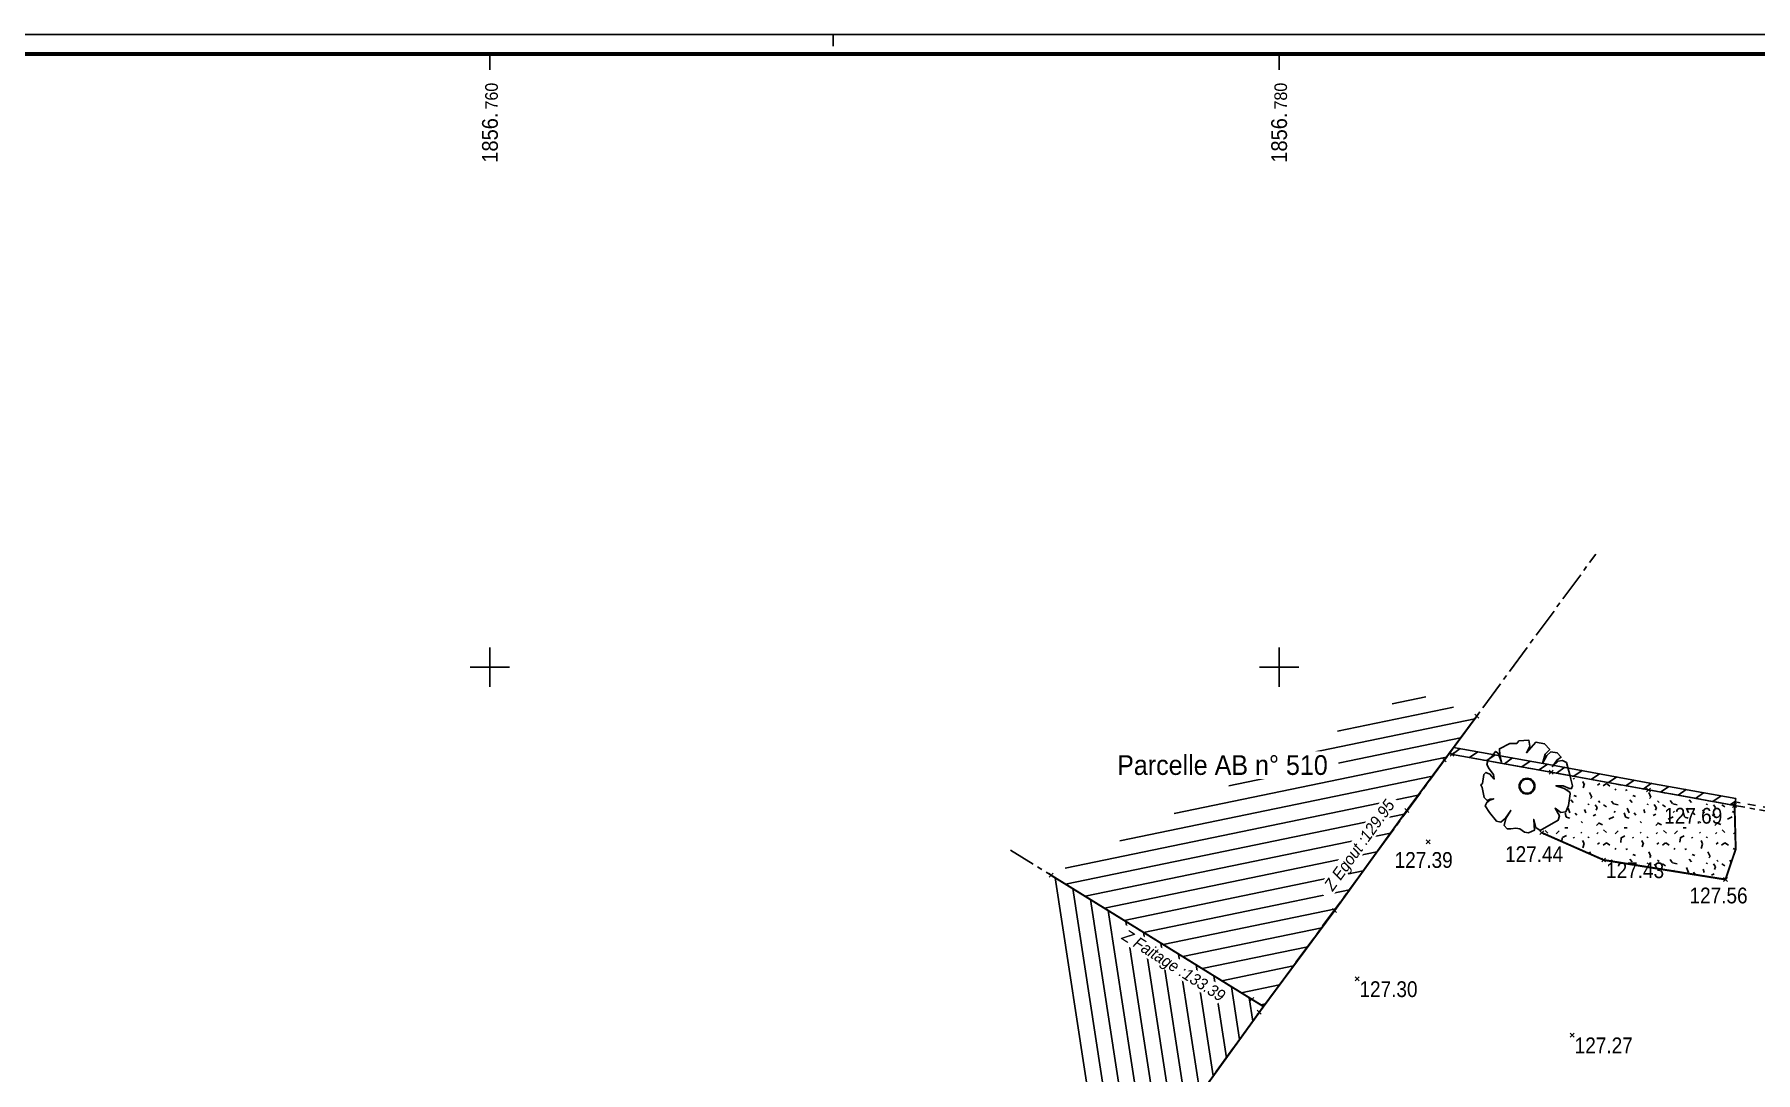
# Model space of a CAD drawing. Header units: millimetres. Extents: x 1856675 to 1856923, y 3169023 to 3169196.
# Drawn here: x 1856748.46 to 1856792.07, y 3169169.72 to 3169196.04 of the extents above; entities that cross this region are included whole.
import ezdxf
from ezdxf.enums import TextEntityAlignment as Align

# ---------------------------------------------------------------- set-up
doc = ezdxf.new("R2010")
doc.units = ezdxf.units.MM
doc.header["$PDMODE"] = 3
doc.header["$PDSIZE"] = 0.05
doc.linetypes.add('AXES2', pattern=[28.575000000000003, 19.05, -3.175, 3.175, -3.175])
doc.linetypes.add('Grille', pattern=[0.4, 0.2, -0.2])
for name, color, linetype in [('Bâtiments', 7, 'Continuous'), ('Bâtiments Hachures', 174, 'Continuous'), ('Carroyage(2)', 7, 'Continuous'), ('Carroyage(2)_Croix', 7, 'Continuous'), ('Carroyage(2)_Textes', 7, 'Continuous'), ('Limites', 1, 'AXES2'), ('Murs', 7, 'Continuous'), ('Murs Hachures', 7, 'Continuous'), ('Points Topo', 7, 'Continuous'), ('Points Topo Altitude', 7, 'Continuous'), ('Textes', 7, 'Continuous'), ('Végétation', 102, 'Continuous')]:
    doc.layers.add(name, color=color, linetype=linetype)
doc.styles.add('Pts Topo SPE', font='', dxfattribs={"width": 0.9})
doc.styles.get("Standard").update_dxf_attribs({"font": '', "width": 0.95, "height": 0.4})
doc.styles.get('Pts Topo SPE').set_extended_font_data('Titillium Web Light')
doc.styles.get('Standard').set_extended_font_data('Titillium Web')

# ---------------------------------------------------------------- blocks, each defined once
blk = doc.blocks.new('PointTopo_SPE')
at = {"color": 0}
blk.add_point((0, 0), dxfattribs=at)
at = {"layer": 'Points Topo Altitude', "style": 'Pts Topo SPE', "width": 0.9}
blk.add_attdef('ALT', text='', height=0.4, dxfattribs=at).set_placement((0.06, -0.06), align=Align.TOP_LEFT)
blk = doc.blocks.new('SPE30')
at = {"layer": 'Végétation'}
h = blk.add_hatch(color=34, dxfattribs=at)
h.dxf.hatch_style = 1
h.paths.add_polyline_path([(-0.28, 0, 1), (0.28, 0, 1)])
h.paths.add_polyline_path([(0.25, 0, -1), (-0.25, 0, -1)], flags=16)
at = {"layer": 'Végétation', "linetype": 'Continuous', "flags": 128}
for points in [[(1.521848160075024, 0.3590496969409287), (1.537148160161451, 0.2488996968604624), (1.598248160211369, 0.01284969691187143), (1.567748160101473, -0.08160030283033848), (1.491248160135001, -0.08160030283033848), (1.277148160152137, 0.01284969691187143), (1.017148160142824, 0.01284969691187143), (1.30774816009216, -0.08160030283033848), (1.506548159988597, -0.2075003026984632), (1.521848160075024, -0.2704503028653562), (1.460648160194978, -0.6796003030613065), (1.368948160205036, -0.8999253027141094), (1.185448160162196, -0.9314003027975559), (0.986648160032928, -0.7740253028459847), (1.139548160135746, -1.041550302878022), (1.093648160109296, -1.198950302787125), (0.4666481600143015, -1.560900303069502), (0.3137481601443142, -1.450750302989036), (0.2372481601778418, -1.167450302746147), (0.2525481600314379, -1.372050303034484), (0.2678481601178646, -1.545150302816182), (0.05374816013500094, -1.639575303066522), (-0.08385183988139033, -1.623850302770734), (-0.2520518398378044, -1.497950302902609), (-0.3896518398541957, -1.482200303114951), (-0.5731518398970366, -1.497950302902609), (-0.6955518398899585, -1.497950302902609), (-0.802551839966327, -1.387800302822143), (-0.7414518399164081, -1.136000303085893), (-0.5731518398970366, -0.8527003028430045), (-0.7567518400028348, -1.120250302832574), (-0.9249518399592489, -1.261900302954018), (-1.077851839829236, -1.23040030291304), (-1.322551839984953, -0.9314003027975559), (-1.475451839854941, -0.6953503028489649), (-1.414251839974895, -0.5694503029808402), (-1.307251839898527, -0.4907503030262887), (-1.169551839819178, -0.4435503031127155), (-1.2919518398121, -0.4592753029428422), (-1.398951839888468, -0.5065003028139472), (-1.506051839794964, -0.3963503027334809), (-1.582451839931309, -0.05010030278936028), (-1.628351839957759, 0.04429969703778625), (-1.567151839844882, 0.0915246969088912), (-1.52135183988139, 0.4062746972776949), (-1.444851839914918, 0.4849496972747147), (-1.307251839898527, 0.4219996971078217), (-1.154351839795709, 0.2488996968604624), (-1.184851839905605, 0.4062746972776949), (-1.337851839838549, 0.6108496971428394), (-1.414251839974895, 0.7682246970944107), (-1.368351839948446, 0.9413496972993016), (-1.215451839845628, 1.082974696997553), (-1.10845184000209, 1.224599697161466), (-1.016651839949191, 1.161649696994573), (-0.8943518397863954, 0.8468996970914304), (-0.9555518398992717, 1.098699697293341), (-0.970751839922741, 1.319049696903676), (-0.6037518398370594, 1.507899696938694), (-0.3591518399771303, 1.507899696938694), (-0.2826518400106579, 1.602299697231501), (0.06904815998859704, 1.61804969701916), (0.0996481601614505, 1.413449697196484), (-0.02265184000134468, 1.177399697247893), (0.3137481601443142, 1.555099696852267), (0.6195481601171196, 1.492149697151035), (0.8031481599900872, 1.287549696862698), (0.6348481602035463, 1.130199696868658), (0.5431481602136046, 0.7996996971778572), (0.6960481600835919, 1.082974696997553), (0.8336481600999832, 1.208874696865678), (1.063048160169274, 1.177399697247893), (1.200648160185665, 1.020024697296321), (1.063048160169274, 0.9255996970459819), (0.8948481602128595, 0.6895496970973909), (1.093648160109296, 0.8783996971324086), (1.246548160212114, 0.9098496972583234), (1.384248160058632, 0.8311746972613037)], [(0.8336481600999832, 1.208874696865678), (0.8336481600999832, 1.208874696865678)], [(0.8336481600999832, 1.208874696865678), (0.8336481600999832, 1.208874696865678)]]:
    blk.add_lwpolyline(points, close=True, dxfattribs=at)
at = {"layer": 'Végétation', "color": 34}
blk.add_circle((0, 0), 0.28, dxfattribs=at)
at = {"layer": 'Végétation', "color": 34, "linetype": 'Continuous'}
blk.add_circle((0, 0), 0.25, dxfattribs=at)
blk = doc.blocks.new('SPE31')
at = {"xscale": 0.7200000000000001, "yscale": 0.7200000000000001, "zscale": 0.7200000000000001}
blk.add_blockref('SPE30', (0, 0), dxfattribs=at)

msp = doc.modelspace()

# ---------------------------------------------------------------- hatches: boundary and pattern name
at = {"layer": 'Bâtiments Hachures'}
h = msp.add_hatch(dxfattribs=at)
h.set_pattern_fill('_U', color=256, scale=0.4, angle=11.69088440052088, style=0, pattern_type=0)
h.set_pattern_definition([(11.69088440052088, (1856740.232788857, 3169115.102385903), (-0.08105260046386173, 0.3917020244497667), [])])
h.paths.add_polyline_path([(1856783.235148224, 3169176.361588846), (1856784.186433088, 3169177.64304896), (1856785.009460504, 3169178.755472928), (1856783.432230431, 3169179.353955072), (1856774.220541208, 3169174.722052715), (1856779.603947148, 3169171.394165149), (1856781.40666869, 3169173.826541374)])
h = msp.add_hatch(dxfattribs=at)
h.set_pattern_fill('_U', color=256, scale=0.4, angle=98.73347857413204, style=0, pattern_type=0)
h.set_pattern_definition([(98.733478574132, (0, 0), (-0.3953621338617401, -0.06073535303504453), [])])
h.paths.add_polyline_path([(1856776.672767925, 3169167.349927952), (1856777.353892429, 3169168.278303062), (1856779.603947148, 3169171.394165149), (1856774.220541208, 3169174.722052715), (1856774.971573707, 3169168.401563925)])
at = {"layer": 'Murs Hachures', "linetype": 'Continuous'}
h = msp.add_hatch(dxfattribs=at)
h.set_pattern_fill('ANSI31', color=256, scale=0.1, angle=349.8818949395762, style=0)
h.set_pattern_definition([(34.88189493957618, (1856784.381521781, 3169177.787139681), (-0.1815740217580319, 0.2604556096969573), [])])
h.paths.add_polyline_path([(1856784.303358475, 3169177.80108817), (1856786.896057971, 3169177.338412732), (1856789.360233608, 3169176.883305543), (1856791.542738593, 3169176.490518717), (1856791.574621095, 3169176.667672622), (1856789.392520637, 3169177.060386645), (1856786.928214877, 3169177.515517867), (1856784.422858058, 3169177.962606727)])
at = {"layer": 'Végétation'}
h = msp.add_hatch(dxfattribs=at)
h.set_pattern_fill('HAIE', color=256, scale=1.5)
h.set_pattern_definition([(109.29004622, (1856718.763554203, 3169107.29822604), (-9.000000000563336, 25.50000000045187), [0.09050849999999999, -31.69392165]), (161.565051177, (1856718.361764203, 3169108.66140219), (-1.500000000000768, 2.041117275197735e-12), [0.09469499999999997, -4.648721490254999]), (106.927513064, (1856718.271914203, 3169108.69140219), (-5.999999999947379, 19.50000000000686), [0.10269, -35.95975584045]), (111.250505507, (1856718.365994203, 3169107.29265219), (-2.999999999984461, 7.500000000012068), [0.1297425, -28.8400693737]), (28.4429286244, (1856718.165114203, 3169108.16580219), (16.49999999992955, 8.99999999997557), [0.11664, -40.82539219184999]), (83.65980825410001, (1856718.152214203, 3169108.05045219), (-4.250141905082216e-13, 1.500000000000594), [0.11607, -13.46700770721]), (28.07248693590001, (1856718.964539203, 3169108.72552719), (19.50000000005364, 10.50000000004928), [0.07262550000000001, -25.4273745]), (69.44395478040002, (1856719.028664203, 3169107.36231219), (1.500000000003838, 4.500000000005784), [0.07304999999999999, -12.74295561798]), (122.905242923, (1856719.049964203, 3169107.43071219), (-3.000000000000159, 4.499999999998087), [0.086475, -30.28621009695]), (135, (1856719.122639203, 3169107.56317719), (-1.50000000000096, 1.665334536937735e-16), [0.05441549999999999, -2.066904843555]), (156.250505507, (1856719.203864203, 3169108.49055219), (-23.99999999993937, 10.50000000003989), [0.116805, -40.85269585125]), (45, (1856719.037184203, 3169108.47768219), (1.665334536937735e-16, 1.50000000000096), [0.084633, -2.036687343555]), (48.3664606634, (1856719.049964203, 3169108.26405219), (10.5000000000275, 12.00000000001836), [0.05141999999999999, -18.0109718682]), (34.6951535312, (1856719.058514203, 3169107.99915219), (14.9999999999446, 10.4999999999485), [0.06757499999999998, -23.64950745119999]), (128.290163192, (1856718.536964203, 3169108.73835219), (-5.999999999965194, 7.500000000021672), [0.06918, -36.2419753107]), (72.2553283749, (1856718.690864203, 3169107.90930219), (10.50000000001945, 32.99999999997552), [0.11217, -39.26104424519999]), (115.346175942, (1856718.725064203, 3169108.01610219), (-1.500000000005214, 3.000000000003892), [0.08988000000000002, -31.4458140624]), (115.016893478, (1856718.917664203, 3169107.69150219), (-1.499999999993689, 3.000000000000382), [0.13194, -24.6974780358]), (41.1859251657, (1856718.883314203, 3169107.66150219), (1.50000000000541, 1.500000000004341), [0.045405, -15.89981371905]), (63.4349488229, (1856718.827724203, 3169107.50331219), (5.762890165073031e-13, 1.500000000000141), [0.0286695, -3.32543246625]), (131.185925166, (1856718.442914203, 3169107.55890219), (-1.500000000012194, 1.499999999997556), [0.090855, -15.85436371905]), (159.44395478, (1856718.528429203, 3169107.71269719), (-4.499999999995311, 1.500000000035254), [0.07305299999999999, -12.74295261798]), (19.7988763545, (1856718.271914203, 3169107.86655219), (16.49999999993636, 5.99999999996889), [0.05008499999999999, -39.8059057668]), (116.565051177, (1856718.468609203, 3169108.15291719), (-1.499999999998099, 1.500000000002183), [0.0286695, -3.32543246625]), (45, (1856718.643809203, 3169108.28110719), (1.665334536937735e-16, 1.50000000000096), [0.0362775, -2.085042843555]), (56.30993247399999, (1856718.823374203, 3169108.16143719), (1.499999999999815, 2.999999999998647), [0.0308685, -5.37745841319]), (131.185925166, (1856718.678114203, 3169108.54185219), (-1.500000000012194, 1.499999999997556), [0.04546500000000001, -15.89975371905]), (0, (1856718.236964203, 3169108.41765219), (0, 1.5), [0.07500000000000001, -1.425]), (146.309932474, (1856717.788809203, 3169107.45210219), (-2.999999999998647, 1.499999999999815), [0.092355, -5.31597191319]), (143.130102354, (1856717.878614203, 3169107.97767219), (-4.499999999991834, 3.00000000001225), [0.106836, -7.393164000000001]), (36.3843518158, (1856717.711964203, 3169107.98199219), (5.999999999999172, 4.499999999993548), [0.1008255, -35.30044566359999]), (136.73570459, (1856717.793103703, 3169108.29387219), (-24.00000000024657, 22.49999999938672), [0.09986399999999998, -34.91798858999999]), (25.70995378079999, (1856717.852964203, 3169108.64010219), (2.999999999998809, 1.499999999998695), [0.13764, -44.81233219125]), (127.405356631, (1856717.968314203, 3169107.52890219), (-14.99999999985046, 19.50000000009323), [0.0915, -32.0099018385]), (45, (1856717.981169203, 3169107.30674319), (1.665334536937735e-16, 1.50000000000096), [0.0423165, -2.079003843555]), (153.434948823, (1856718.032499203, 3169107.87940719), (-1.500000000000141, -2.041533608831969e-12), [0.03815249999999999, -3.31594946625]), (167.471192291, (1856718.083814203, 3169107.50325219), (-7.500000000006174, 1.499999999981165), [0.11832, -13.710996685935]), (45, (1856718.011964203, 3169108.26765219), (1.665334536937735e-16, 1.50000000000096), [0.1060665, -2.015253843555])])
h.paths.add_polyline_path([(1856791.542738593, 3169176.490518717), (1856789.360233608, 3169176.883305543), (1856787.376413151, 3169177.249696209), (1856787.389046811, 3169177.158742115), (1856787.433038811, 3169176.988786115), (1856787.411078811, 3169176.920782115), (1856787.355998811, 3169176.920782115), (1856787.201846811, 3169176.988786115), (1856787.044287062, 3169176.988786115), (1856787.04143107, 3169176.98008077), (1856787.223878811, 3169176.920782115), (1856787.367014811, 3169176.830134116), (1856787.378030811, 3169176.784810116), (1856787.333966811, 3169176.490222116), (1856787.267942811, 3169176.331588116), (1856787.135822811, 3169176.308926116), (1856786.992686811, 3169176.422236116), (1856787.102774811, 3169176.229618115), (1856787.069726811, 3169176.116290116), (1856786.685224329, 3169175.894327319), (1856786.654584549, 3169175.800934233), (1856788.225036694, 3169175.108414557), (1856791.311470297, 3169174.613678765), (1856791.571244154, 3169175.383367707)])

# ---------------------------------------------------------------- linework, layer by layer
at = {"layer": 'Bâtiments', "color": 7, "const_width": 0.05, "flags": 128}
for points in [[(1856779.603947148, 3169171.394165149), (1856781.40666869, 3169173.826541374), (1856783.235148224, 3169176.361588846), (1856784.186433088, 3169177.64304896), (1856785.009460504, 3169178.755472928)], [(1856776.672767925, 3169167.349927952), (1856777.353892429, 3169168.278303062), (1856779.603947148, 3169171.394165149), (1856774.220541208, 3169174.722052715)]]:
    msp.add_lwpolyline(points, dxfattribs=at)
at = {"layer": 'Carroyage(2)'}
for p, q in [((1856768.702037868, 3169196.039133368), (1856768.702037868, 3169195.739133368)), ((1856760, 3169195.539133368), (1856760, 3169195.139133368)), ((1856780, 3169195.539133368), (1856780, 3169195.139133368))]:
    msp.add_line(p, q, dxfattribs=at)
at = {"layer": 'Carroyage(2)_Croix'}
for p, q in [((1856760, 3169179.5), (1856760, 3169180.5)), ((1856780, 3169179.5), (1856780, 3169180.5)), ((1856759.5, 3169180), (1856760.5, 3169180)), ((1856779.5, 3169180), (1856780.5, 3169180))]:
    msp.add_line(p, q, dxfattribs=at)
at = {"layer": 'Limites', "ltscale": 0.04, "flags": 128}
msp.add_lwpolyline([(1856784.303358475, 3169177.80108817), (1856791.542738593, 3169176.490518717), (1856812.209329008, 3169172.804540711), (1856820.313563742, 3169171.376112787), (1856826.455806298, 3169170.232514749), (1856832.567895114, 3169169.0726794), (1856849.591035214, 3169165.848986005), (1856868.422071881, 3169162.394766066), (1856880.491155935, 3169160.261791542), (1856886.99917024, 3169159.137306287), (1856896.757360606, 3169157.379861049), (1856905.551901425, 3169155.79578417)], dxfattribs=at)
at = {"layer": 'Murs', "flags": 128}
for points in [[(1856784.303358475, 3169177.80108817), (1856786.896057971, 3169177.338412732), (1856789.360233608, 3169176.883305543), (1856791.542738593, 3169176.490518717)], [(1856784.422858058, 3169177.962606727), (1856786.928214877, 3169177.515517867), (1856789.392520637, 3169177.060386645), (1856791.574621095, 3169176.667672622)], [(1856791.542738593, 3169176.490518717), (1856791.574621095, 3169176.667672622)]]:
    msp.add_lwpolyline(points, dxfattribs=at)
at = {"layer": 'Murs', "linetype": 'Grille', "flags": 128}
msp.add_lwpolyline([(1856792.467999199, 3169176.418267839), (1856791.558679844, 3169176.579095669)], dxfattribs=at)
at = {"layer": 'Végétation', "color": 102, "linetype": 'Grille', "const_width": 0.05, "flags": 128}
msp.add_lwpolyline([(1856786.654584549, 3169175.800934233), (1856788.225036694, 3169175.108414557), (1856791.311470297, 3169174.613678765), (1856791.571244154, 3169175.383367707), (1856791.542738593, 3169176.490518717)], dxfattribs=at)

# ---------------------------------------------------------------- block references
at = {"layer": 'Points Topo'}
for p in [(1856785.009460504, 3169178.755472928), (1856784.186433088, 3169177.64304896), (1856784.381521781, 3169177.787139681), (1856786.896057971, 3169177.338412732), (1856789.360233608, 3169176.883305543), (1856783.235148224, 3169176.361588846), (1856774.220541208, 3169174.722052715), (1856781.40666869, 3169173.826541374), (1856779.310736194, 3169171.575420863), (1856779.49519134, 3169171.247423106)]:
    msp.add_blockref('PointTopo_SPE', p, dxfattribs=at)
ref = msp.add_blockref('PointTopo_SPE', (1856791.542738593, 3169176.490518717, 127.6882370950542), dxfattribs=at)
ref.add_attrib('ALT', '127.69', dxfattribs={"layer": 'Points Topo Altitude', "height": 0.4, "style": 'Pts Topo SPE', "width": 0.9}).set_placement((1856789.757972037, 3169176.430518717, 127.6882370950542), align=Align.TOP_LEFT)
ref = msp.add_blockref('PointTopo_SPE', (1856783.779856201, 3169175.568190286, 127.3863475369578), dxfattribs=at)
ref.add_attrib('ALT', '127.39', dxfattribs={"layer": 'Points Topo Altitude', "height": 0.4, "style": 'Pts Topo SPE', "width": 0.9}).set_placement((1856782.926932212, 3169175.30900312, 127.3863475369578), align=Align.TOP_LEFT)
ref = msp.add_blockref('PointTopo_SPE', (1856786.654584549, 3169175.800934233, 127.4404130616305), dxfattribs=at)
ref.add_attrib('ALT', '127.44', dxfattribs={"layer": 'Points Topo Altitude', "height": 0.4, "style": 'Pts Topo SPE', "width": 0.9}).set_placement((1856785.725828788, 3169175.458694822, 127.4404130616305), align=Align.TOP_LEFT)
ref = msp.add_blockref('PointTopo_SPE', (1856788.225036694, 3169175.108414557, 127.4341726614821), dxfattribs=at)
ref.add_attrib('ALT', '127.43', dxfattribs={"layer": 'Points Topo Altitude', "height": 0.4, "style": 'Pts Topo SPE', "width": 0.9}).set_placement((1856788.285036694, 3169175.048414557, 127.4341726614821), align=Align.TOP_LEFT)
ref = msp.add_blockref('PointTopo_SPE', (1856791.311470297, 3169174.613678765, 127.5600044449792), dxfattribs=at)
ref.add_attrib('ALT', '127.56', dxfattribs={"layer": 'Points Topo Altitude', "height": 0.4, "style": 'Pts Topo SPE', "width": 0.9}).set_placement((1856790.400420265, 3169174.408642293, 127.5600044449792), align=Align.TOP_LEFT)
ref = msp.add_blockref('PointTopo_SPE', (1856781.974968032, 3169172.093777556, 127.2988524569141), dxfattribs=at)
ref.add_attrib('ALT', '127.30', dxfattribs={"layer": 'Points Topo Altitude', "height": 0.4, "style": 'Pts Topo SPE', "width": 0.9}).set_placement((1856782.034968033, 3169172.033777556, 127.2988524569141), align=Align.TOP_LEFT)
ref = msp.add_blockref('PointTopo_SPE', (1856787.429842754, 3169170.66949651, 127.2698129956227), dxfattribs=at)
ref.add_attrib('ALT', '127.27', dxfattribs={"layer": 'Points Topo Altitude', "height": 0.4, "style": 'Pts Topo SPE', "width": 0.9}).set_placement((1856787.489842754, 3169170.60949651, 127.2698129956227), align=Align.TOP_LEFT)
at = {"layer": 'Végétation', "color": 7}
msp.add_blockref('SPE31', (1856786.282300136, 3169176.979534334), dxfattribs=at)

# ---------------------------------------------------------------- texts
at = {"layer": 'Carroyage(2)_Textes', "width": 0.95}
for s, height, p in [('760', 0.3200000000000001, (1856760.2, 3169194.135202732)), ('780', 0.3200000000000001, (1856780.2, 3169194.135202732)), ('1856.', 0.4, (1856760.2, 3169192.786532212)), ('1856.', 0.4, (1856780.2, 3169192.786532212))]:
    msp.add_text(s, height=height, rotation=90, dxfattribs=at).set_placement(p)

# ---------------------------------------------------------------- next in the draw order: texts
at = {"layer": 'Textes', "attachment_point": 1, "bg_fill": 3, "box_fill_scale": 1.2, "bg_fill_color": 256, "bg_fill_transparency": 0}
for s, insert, char_height, rotation in [('\\pi0.14402;{\\fTitillium Web|b0|i1|c0|p2;Z Egout :129.95}', (1856781.031709049, 3169174.35923438), 0.3, 54.19783480489997), ('\\pi0.016762;{\\fTitillium Web|b0|i1|c0|p2;Z Faitage :133.39}', (1856776.137706516, 3169173.372569039), 0.2999999999999999, 327.46840184418994)]:
    msp.add_mtext_dynamic_manual_height_columns(s, width=2.919355149086662, gutter_width=2, heights=[0], dxfattribs=dict(at, insert=insert, char_height=char_height, rotation=rotation))

# ---------------------------------------------------------------- next in the draw order: linework, layer by layer
at = {"layer": 'Limites', "ltscale": 0.04, "flags": 128}
for points in [[(1856720.186944334, 3169120.961055863), (1856738.056131717, 3169108.938065357), (1856739.739747132, 3169111.134187173), (1856742.68996858, 3169114.978473797), (1856747.615721731, 3169121.358625203), (1856749.91829788, 3169125.585794235), (1856750.01172112, 3169125.532968407), (1856750.159383605, 3169125.794111645), (1856750.088987499, 3169125.833916864), (1856752.130750658, 3169129.648847281), (1856758.825362053, 3169141.832185106), (1856761.30055234, 3169146.278934915), (1856766.141122608, 3169152.92165554), (1856776.672767925, 3169167.349927952), (1856779.603947148, 3169171.394165149), (1856788.023658376, 3169182.860252026)], [(1856779.603947148, 3169171.394165149), (1856773.193211631, 3169175.357122291)]]:
    msp.add_lwpolyline(points, dxfattribs=at)

# ---------------------------------------------------------------- next in the draw order: texts
at = {"layer": 'Textes', "insert": (1856775.790757912, 3169177.765244537), "char_height": 0.5, "attachment_point": 1, "bg_fill": 3, "box_fill_scale": 1.2, "bg_fill_color": 256, "bg_fill_transparency": 0}
msp.add_mtext_dynamic_manual_height_columns('\\pi0.10391;Parcelle AB n° 510', width=5.61128474958241, gutter_width=2, heights=[0], dxfattribs=at)

# ---------------------------------------------------------------- next in the draw order: linework, layer by layer
at = {"layer": 'Carroyage(2)'}
msp.add_lwpolyline([(1856684.702037868, 3169028.039133368), (1856922.302037868, 3169028.039133368), (1856922.302037868, 3169196.039133368), (1856684.702037868, 3169196.039133368)], close=True, dxfattribs=at)
at = {"layer": 'Carroyage(2)', "const_width": 0.1}
msp.add_lwpolyline([(1856921.802037868, 3169087.439133368), (1856921.802037868, 3169195.539133368), (1856685.202037868, 3169195.539133368), (1856685.202037868, 3169028.539133368), (1856880.302037868, 3169028.539133368)], dxfattribs=at)

doc.saveas('drawing.dxf')
